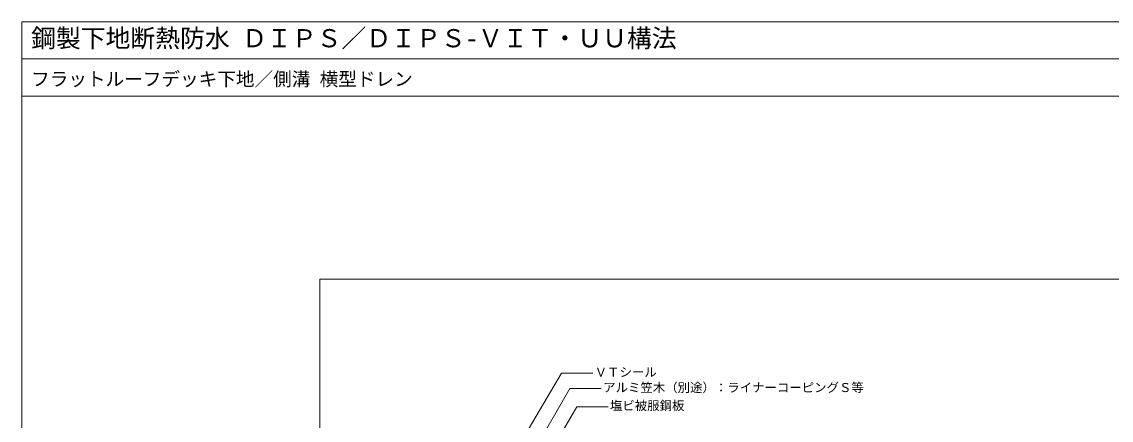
# Model space of a CAD drawing. Units: millimetres, scale not verified. Extents: x -1380 to 1380, y -955 to 955.
# Drawn here: x -1380 to 375, y 312 to 955 of the extents above; entities that cross this region are included whole.
import ezdxf
from ezdxf.enums import TextEntityAlignment as Align

# ---------------------------------------------------------------- set-up
doc = ezdxf.new("R2010")
doc.units = ezdxf.units.MM
doc.header["$LTSCALE"] = 3
for name, color, linetype, lineweight in [('0-0_0', 7, 'Continuous', 18), ('0-2_MOJI', 7, 'Continuous', 18), ('0-B_WAKU', 7, 'Continuous', 18)]:
    doc.layers.add(name, color=color, linetype=linetype, lineweight=lineweight)
doc.styles.add('ＭＳ ゴシック', font='')
doc.styles.get('ＭＳ ゴシック').set_extended_font_data('MS Gothic')

msp = doc.modelspace()

# ---------------------------------------------------------------- linework, layer by layer
at = {"layer": '0-0_0'}
msp.add_line((-1379.978, 894.958), (1380.022, 894.958), dxfattribs=at)
msp.add_lwpolyline([(-899.978, -660.042), (900.022, -660.042), (900.022, 539.958), (-899.978, 539.958)], close=True, dxfattribs=at)
at = {"layer": '0-2_MOJI'}
for points in [[(-459.969, 387.98), (-510.408, 387.98), (-609.566, 219.281)], [(-446.296, 363.149), (-496.734, 363.149), (-564.721, 245.393)], [(-435.395, 334.002), (-485.834, 334.002), (-553.82, 216.246)]]:
    msp.add_lwpolyline(points, dxfattribs=at)
at = {"layer": '0-B_WAKU'}
for points in [[(1380.022, 834.958), (-1379.978, 834.958), (-1379.978, 954.958), (1380.022, 954.958)], [(-1379.978, -955.042), (1380.022, -955.042), (1380.022, 954.958), (-1379.978, 954.958)]]:
    msp.add_lwpolyline(points, close=True, dxfattribs=at)

# ---------------------------------------------------------------- texts
at = {"layer": '0-2_MOJI', "style": 'ＭＳ ゴシック'}
for s, p in [('ＶＴシール', (-456.969, 377.98)), ('アルミ笠木（別途）：ライナーコーピングＳ等', (-443.296, 353.149)), ('塩ビ被服鋼板', (-432.395, 324.002))]:
    msp.add_text(s, height=14.66, dxfattribs=at).set_placement(p, align=Align.BOTTOM_LEFT)
at = {"layer": '0-B_WAKU', "style": 'ＭＳ ゴシック'}
for s, height, p in [('鋼製下地断熱防水 ＤＩＰＳ／ＤＩＰＳ-ＶＩＴ・ＵＵ構法', 29.33, (-1364.978, 904.958)), ('フラットルーフデッキ下地／側溝 横型ドレン', 21.99, (-1364.978, 844.958))]:
    msp.add_text(s, height=height, dxfattribs=at).set_placement(p, align=Align.BOTTOM_LEFT)

doc.saveas('drawing.dxf')
